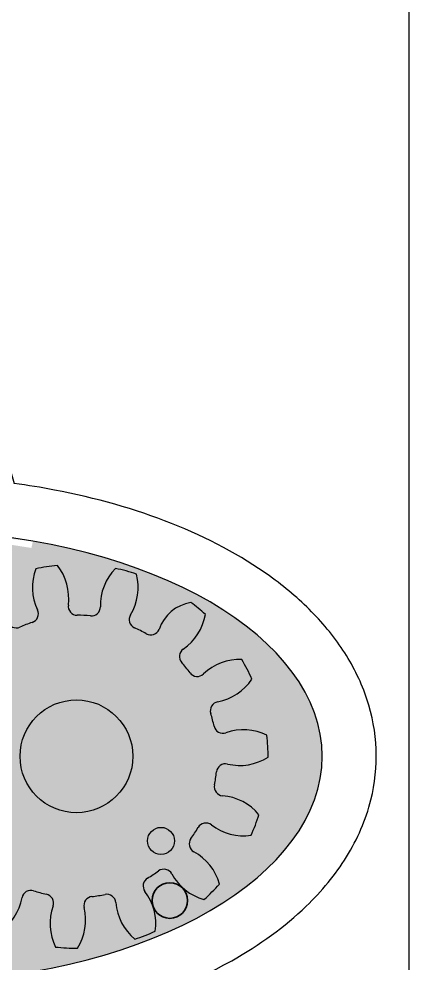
# Model space of a CAD drawing. Header units: millimetres. Extents: x -30196 to -29646, y -21694 to -21274.
# Drawn here: x -29942.8 to -29921.2, y -21410.5 to -21358.2 of the extents above; entities that cross this region are included whole.
import ezdxf

# ---------------------------------------------------------------- set-up
doc = ezdxf.new("R2010")
doc.units = ezdxf.units.MM
doc.layers.add('AM_8', color=1, linetype='Continuous', lineweight=25)

# ---------------------------------------------------------------- blocks, each defined once
blk = doc.blocks.new('e1')
at = {"lineweight": 30}
for centre, radius in [((0, 6.625), 0.75), ((0, 0), 3.125)]:
    blk.add_circle(centre, radius, dxfattribs=at)
at = {"color": 6, "lineweight": 30}
for centre, radius, start, end in [((1.94917210141648, 9.170133756877476), 2.93314621950437, 150.6540794131355, 196.362387718053), ((0, 0), 10.625, 86.72179194004883, 93.27820805995115), ((-1.94917210141648, 9.170133756877476), 2.93314621950437, 343.637612281947, 29.34592058686447), ((0, 0), 10.625, 110.7217919399882, 117.2782080599249), ((-5.510486740240594, 7.584534322264517), 2.93314621950437, 7.637612281886358, 53.34592058676932), ((5.510486740240594, 7.584534322264517), 2.93314621950437, 126.6540794132307, 172.3623877181136), ((0, 0), 10.625, 62.72179194007514, 69.27820806001183), ((-1.94917210141648, 9.170133756877476), 2.93314621950437, 174.6540794130419, 220.3623877180431), ((1.94917210141648, 9.170133756877476), 2.93314621950437, 319.6376122819569, 5.345920586750561), ((-2.107797657183255, 8.040823669649399), 0.5, 187.6376122818864, 284.6888463019647), ((-1.344928651607916, 8.202976482480153), 0.5, 279.3111536979541, 16.36238771805299), ((1.344928651604278, 8.202976482480153), 0.5, 163.637612281947, 260.6888463020459), ((2.107797657183255, 8.040823669649399), 0.5, 255.3111536980353, 352.3623877181136), ((0, 0), 10.625, 134.7217919400905, 141.2782080599563), ((-8.118988160480512, 4.6875), 2.93314621950437, 31.63761228192687, 77.34592058682271), ((0, 0), 7.8125, 99.31115369795415, 104.6888463019647), ((0, 0), 7.8125, 75.3111536980353, 80.68884630204585), ((8.118988160480512, 4.6875), 2.93314621950437, 102.6540794131773, 148.3623877180731), ((0, 0), 10.625, 38.72179194004374, 45.27820805990948), ((-4.565104578243336, 6.946760139788239), 0.5, 303.3111536980255, 40.36238771804305), ((4.565104578243336, 6.946760139788239), 0.5, 139.637612281957, 236.6888463019745), ((-5.510486740240594, 7.584534322264517), 2.93314621950437, 198.6540794132235, 244.3623877180991), ((0, 0), 7.8125, 123.3111536980255, 128.6888463019986), ((0, 0), 7.8125, 51.31115369800138, 56.68884630197451), ((5.510486740240594, 7.584534322264517), 2.93314621950437, 295.6376122819009, 341.3459205867765), ((-5.196066602307837, 6.488339395746152), 0.5, 211.6376122819269, 308.6888463019986), ((5.196066602307837, 6.488339395746152), 0.5, 231.3111536980014, 328.3623877180731), ((-6.995932450627151, 4.489385859593312), 0.5, 327.311153697974, 64.36238771809907), ((6.995932450627151, 4.489385859593312), 0.5, 115.6376122819009, 212.688846302026), ((0, 0), 7.8125, 147.311153697974, 152.6888463019308), ((0, 0), 7.8125, 27.3111536980692, 32.68884630202601), ((0, 0), 10.625, 158.7217919400895, 165.2782080598778), ((-9.323642769079015, 0.9799543431327038), 2.93314621950437, 55.63761228184823, 101.345920586856), ((9.323642769079015, 0.9799543431327038), 2.93314621950437, 78.65407941314403, 124.3623877181518), ((0, 0), 10.625, 14.72179194012215, 21.27820805991046), ((-7.385888427110331, 3.813962295604142), 0.5, 235.6376122818482, 332.6888463019308), ((7.385888427110331, 3.813962295604142), 0.5, 207.3111536980692, 304.3623877181518), ((-8.118988160480512, 4.6875), 2.93314621950437, 222.6540794132912, 268.3623877180061), ((8.118988160480512, 4.6875), 2.93314621950437, 271.6376122819939, 317.3459205867088), ((-8.217100046244013, 1.255755979484093), 0.5, 351.3111536979603, 88.36238771800606), ((8.217100046244013, 1.255755979484093), 0.5, 91.63761228199394, 188.6888463020397), ((0, 0), 7.8125, 171.3111536979603, 176.6888463019514), ((0, 0), 7.8125, 3.311153698048589, 8.68884630203973), ((-8.916154840266245, -2.897034322264517), 2.93314621950437, 79.63761228192838, 125.3459205869184), ((-8.298623044174747, 0.4801164657947083), 0.5, 259.6376122819284, 356.6888463019514), ((8.298623044174747, 0.4801164657947083), 0.5, 183.3111536980486, 280.3623877180716), ((8.916154840266245, -2.897034322264517), 2.93314621950437, 54.65407941308165, 100.3623877180716), ((-1.746229827404022e-10, -1.818989403545856e-11), 10.62499999982308, 182.7217919401416, 188.3528936954908), ((0, 0), 10.625, 350.7217919400866, 357.2782080598583), ((-9.1983634763601, 0.3315405483626819), 2.289573104635588, 234.9791495386659, 295.6383961484495), ((-8.017456393856264, -2.195005517667596), 0.5, 15.31115369800354, 112.3623877181513), ((0, 0), 7.8125, 195.3111536980036, 200.6888463019821), ((0, 0), 7.8125, 339.3111536980178, 344.6888463019965), ((8.017456393856264, -2.195005517667596), 0.5, 67.63761228184867, 164.6888463019964), ((9.323642769079015, 0.9799543431327038), 2.93314621950437, 247.6376122818487, 293.3459205869054), ((-7.776450346274942, -2.936745862669341), 0.5, 283.6376122818758, 20.68884630198211), ((7.776450346274942, -2.936745862669341), 0.5, 159.3111536980179, 256.3623877181242), ((-6.966982738849765, -6.273099434616597), 2.93314621950437, 103.6376122818758, 149.3459205868466), ((6.966982738849765, -6.273099434616597), 2.93314621950437, 30.65407941315344, 76.36238771812424), ((0, 0), 10.625, 206.7217919400341, 213.278208060051), ((-8.916154840266245, -2.897034322264517), 2.93314621950437, 270.6540794131629, 316.362387718148), ((-6.431521694670664, -5.266230619807175), 0.5, 39.31115369798542, 136.362387718148), ((0, 0), 7.8125, 219.3111536979854, 224.6888463019777), ((0, 0), 7.8125, 315.3111536980223, 320.6888463020146), ((6.431521694670664, -5.266230619807175), 0.5, 43.63761228185203, 140.6888463020146), ((8.916154840266245, -2.897034322264517), 2.93314621950437, 223.6376122818521, 269.3459205868371), ((0, 0), 10.625, 326.721791939949, 333.2782080599659), ((-5.909658736673009, -5.845818151985441), 0.5, 307.6376122818443, 44.68884630197773), ((5.909658736673009, -5.845818151985441), 0.5, 135.3111536980223, 232.3623877181557), ((-3.813156028834783, -8.564488665400859), 2.93314621950437, 127.6376122818443, 173.3459205867541), ((3.813156028834783, -8.564488665400859), 2.93314621950437, 6.65407941324589, 52.36238771815568), ((-6.966982738849765, -6.273099434616597), 2.93314621950437, 294.654079413207, 340.3623877180132), ((-3.733518465931411, -7.426876605579309), 0.5, 63.31115369797758, 160.3623877180133), ((0, 0), 7.8125, 243.3111536979776, 248.6888463019105), ((-3.021033443939814, -7.744095375226607), 0.5, 331.6376122818331, 68.68884630191054), ((3.021033443939814, -7.744095375226607), 0.5, 111.3111536980895, 208.362387718167), ((0, 0), 7.8125, 291.3111536980895, 296.6888463020224), ((3.733518465931411, -7.426876605579309), 0.5, 19.63761228198677, 116.6888463020224), ((6.966982738849765, -6.273099434616597), 2.93314621950437, 199.6376122819867, 245.345920586793), ((-0.3899559764831793, -8.303348155193817), 0.5, 87.31115369798731, 184.3623877180185), ((0, 0), 7.8125, 267.3111536979873, 272.6888463020127), ((0.3899559764831793, -8.303348155193817), 0.5, 355.6376122819815, 92.68884630201268), ((0, 0), 10.625, 230.7217919400781, 237.2782080599615), ((0, -9.375), 2.93314621950437, 151.637612281833, 197.3459205868215), ((-3.813156028834783, -8.564488665400859), 2.93314621950437, 318.6540794130806, 4.362387718018495), ((3.813156028834783, -8.564488665400859), 2.93314621950437, 175.6376122819815, 221.3459205869194), ((0, -9.375), 2.93314621950437, 342.6540794131785, 28.36238771816699), ((0, 0), 10.625, 302.7217919400385, 309.278208059922), ((0, 0), 10.625, 254.7217919401619, 261.2782080599951), ((0, 0), 10.625, 278.7217919400049, 285.278208059838)]:
    blk.add_arc(centre, radius, start, end, dxfattribs=at)
blk = doc.blocks.new('bloque')
at = {"lineweight": 30}
for p, q in [((0, 0), (-1.424977175935055, -4.892827157724241)), ((0, 0), (3, 0)), ((3, -7.526611502686137), (3, 0)), ((9, 0), (6, 0)), ((6, -7.526611502686137), (6, 0)), ((9, 0), (10.42489395416123, -4.892804138606152)), ((3, -32.47338849731386), (3, -40)), ((6, -32.47338849731386), (6, -40)), ((0, -40), (-1.425005756122118, -35.10717429929718)), ((9, -40), (10.42484451019845, -35.10721209830444)), ((0, -40), (3, -40)), ((9, -40), (6, -40))]:
    blk.add_line(p, q, dxfattribs=at)
for start_param, end_param in [(4.777652692010582, 7.788717922348591), (7.919245345600376, 10.93031057593838)]:
    blk.add_ellipse((4.5, -20), major_axis=(-23, 0), ratio=0.5434782608695652, start_param=start_param, end_param=end_param, dxfattribs=at)
for points, knots in [([(-1.424977175935055, -4.892827157724241), (-2.92374984307753, -5.094320627144043), (-4.392543210138683, -5.37289196643178), (-8.645255426174117, -6.432437170700723), (-11.2722842330586, -7.435612314020545), (-15.06521450265427, -9.576656324050418), (-16.42673611589998, -10.55964519811459), (-18.45257975888308, -12.5020210928742), (-19.2043971713465, -13.40395006135441), (-20.38446822525293, -15.28782868452981), (-20.82888504589209, -16.25887438888094), (-21.39614839488422, -18.26121229485216), (-21.52762151860225, -19.2867053509035), (-21.46811855664782, -21.1458688821258), (-21.33368845879158, -21.9808187348608), (-20.86420823950903, -23.59477951697045), (-20.53031170042595, -24.37622394878417), (-19.45885908504715, -26.28472960739964), (-18.59953166810374, -27.35660344953067), (-16.57421024594078, -29.30050777413999), (-15.40496793785496, -30.17388008857233), (-12.10905730452941, -32.15533259020231), (-9.808747943650815, -33.13010370212942), (-5.441579504138645, -34.41730362859744), (-3.460828524464887, -34.83351373885307), (-1.425005756125756, -35.10717429929355)], [4.954980096992549, 4.954980096992549, 4.954980096992549, 4.954980096992549, 5.14224467141907, 5.14224467141907, 5.516773820272112, 5.516773820272112, 5.767563485023053, 5.767563485023053, 5.95497249159128, 5.95497249159128, 6.130104256674407, 6.130104256674407, 6.300325975215877, 6.300325975215877, 6.439882453339902, 6.439882453339902, 6.579438931463926, 6.579438931463926, 6.798754017790848, 6.798754017790848, 7.018069104117769, 7.018069104117769, 7.357002176123697, 7.357002176123697, 7.611391200057779, 7.611391200057779, 7.611391200057779, 7.611391200057779]), ([(10.42484451019845, -35.10721209830444), (11.91441853527067, -34.9068641142585), (13.37476723344298, -34.63041601725854), (17.60397979476693, -33.57988480106724), (20.21743791006884, -32.58656714215249), (24.03887028022291, -30.44389416907143), (25.43005596462899, -29.44168081774114), (27.48327340827018, -27.46528783822941), (28.23970494886089, -26.55134600424572), (29.46082918450702, -24.57781510845962), (29.92387908352248, -23.51846923797348), (30.42896334717079, -21.4971483727677), (30.52938015871405, -20.55217227409958), (30.45429271303874, -18.67053218636283), (30.28018119927947, -17.73616319130815), (29.68508334348371, -15.94137466405664), (29.26602055037438, -15.08148981551494), (28.22842159468564, -13.46177991677541), (27.6107926939294, -12.70129756363167), (26.21175471477909, -11.28181722449881), (25.42976790881221, -10.62186350349293), (22.98932009575583, -8.871309958620259), (21.15437719173133, -7.901518086306169), (17.13338834466049, -6.310230845701881), (14.94523935265534, -5.689449643919943), (11.92227924005419, -5.114576721487538), (11.17735176515271, -4.993993081028748), (10.42489395416123, -4.892804138606152)], [8.096574817785179, 8.096574817785179, 8.096574817785179, 8.096574817785179, 8.282704379671472, 8.282704379671472, 8.654963503444058, 8.654963503444058, 8.910868821484426, 8.910868821484426, 9.100243749331254, 9.100243749331254, 9.289618677178082, 9.289618677178082, 9.446354838403028, 9.446354838403028, 9.603090999627975, 9.603090999627975, 9.759827160852922, 9.759827160852922, 9.916563322077868, 9.916563322077868, 10.07329948330282, 10.07329948330282, 10.36613573622064, 10.36613573622064, 10.65897198913847, 10.65897198913847, 10.75298325868008, 10.75298325868008, 10.75298325868008, 10.75298325868008])]:
    blk.add_open_spline(points, degree=3, knots=knots, dxfattribs=at)

msp = doc.modelspace()

# ---------------------------------------------------------------- hatches: boundary and pattern name
at = {"layer": 'AM_8'}
h = msp.add_hatch(color=256, dxfattribs=at)
edge = h.paths.add_edge_path()
edge.add_arc((-29939.61425146647, -21399.02862589493), 7.8125, 132.3111536979901, 137.688846301992)
edge.add_arc((-29945.76134576889, -21393.43301262318), 0.5, 220.6376122810968, 317.68884630193065, ccw=False)
edge.add_arc((-29948.36656796488, -21395.66892636795), 2.93314621950437, 40.63761228199287, 86.34592058691814)
edge.add_arc((-29939.61425146647, -21399.02862589493), 10.625, 143.7217919400791, 150.2782080599522)
edge.add_arc((-29946.24337754009, -21392.39949982131), 2.93314621950437, 207.6540794132247, 253.3623877180488)
edge.add_arc((-29947.22634705485, -21395.68891677536), 0.5, -23.688846303049786, 73.36238771845728, ccw=False)
edge.add_arc((-29939.61425146647, -21399.02862589493), 7.8125, 156.3111536980932, 161.688846301994)
edge.add_arc((-29947.50584250225, -21396.41702730904), 0.5, 244.6376122811592, 341.6888463021008, ccw=False)
edge.add_arc((-29948.97640335479, -21399.51927548471), 2.93314621950437, 64.6376122819356, 96.67383844714716)
edge.add_arc((-29950.50171489198, -21393.92263494167), 2.93314621950437, 293.8164833529543, 320.3459205869374)
edge.add_arc((-29958.36425146647, -21399.02862589494), 10.625, 17.72179194007453, 24.27820805995537)
edge.add_arc((-29949.10467327339, -21397.56205278519), 2.93314621950437, 81.65407941329197, 127.3623877180206)
edge.add_arc((-29951.18809250657, -21394.83334296857), 0.5, 210.3111536979036, 307.3623877181894, ccw=False)
edge.add_arc((-29958.36425146647, -21399.02862589494), 7.8125, 30.31115369803434, 35.68884630197336)
edge.add_arc((-29951.61286300003, -21394.17925376803), 0.5, 118.63761228231681, 215.6888463020827, ccw=False)
edge.add_arc((-29953.2582605132, -21391.16608932045), 2.93314621950437, 298.63761228197, 344.3459205868692)
edge.add_arc((-29958.36425146647, -21399.02862589494), 10.625, 41.72179194005035, 48.2782080599366)
edge.add_arc((-29950.50171489198, -21393.92263494167), 2.93314621950437, 105.65407941315, 151.3623877179959)
edge.add_arc((-29953.51487933955, -21392.2772374285), 0.5, 234.3111536984992, 331.3623877180491, ccw=False)
edge.add_arc((-29958.36425146647, -21399.02862589494), 7.8125, 54.31115369795217, 59.68884630197913)
edge.add_arc((-29954.1689685401, -21391.85246693504), 0.5, 142.637612282395, 239.688846301886, ccw=False)
edge.add_arc((-29956.89767835672, -21389.76904770186), 2.93314621950437, 322.6376122818797, 368.3459205867474)
edge.add_arc((-29958.36425146647, -21399.02862589494), 10.625, 65.72179193999905, 72.27820805995688)
edge.add_arc((-29953.2582605132, -21391.16608932045), 2.93314621950437, 129.6540794132173, 175.3623877180168)
edge.add_arc((-29956.68016666845, -21390.88850828872), 0.5, 258.3111536974504, 355.3623877181755, ccw=False)
edge.add_arc((-29958.36425146647, -21399.02862589494), 7.8125, 78.31115369803803, 83.68884630198114)
edge.add_arc((-29957.45047661108, -21390.76650317958), 0.5, 166.6376122822001, 263.6888463020471, ccw=False)
edge.add_arc((-29960.79068001431, -21389.97307127348), 2.93314621950437, 346.6376122819193, 392.3459205868536)
edge.add_arc((-29958.36425146647, -21399.02862589494), 10.625, 89.72179194008099, 96.27820805995691)
edge.add_arc((-29956.89767835672, -21389.76904770186), 2.93314621950437, 153.6540794132856, 199.3623877179851)
edge.add_arc((-29960.13664755835, -21390.90727943369), 0.5, -77.6888463017089, 19.362387718009415, ccw=False)
edge.add_arc((-29958.36425146647, -21399.02862589494), 7.8125, 102.3111536979854, 107.6888463019957)
edge.add_arc((-29960.88998465595, -21391.10913550063), 0.5, 190.6376122824313, 287.6888463022643, ccw=False)
edge.add_arc((-29964.26413013256, -21391.74288250628), 2.93314621950437, 10.63761228184604, 56.34592058680513)
edge.add_line((-29962.63864659075, -21389.30133586526), (-29962.76314985592, -21389.01800235614))
edge.add_ellipse((-29948.98925146646, -21399.02862589494), major_axis=(23, 0), ratio=0.5434782608695652, start_angle=93.73933523152238, end_angle=126.78866297668921, ccw=False)
edge.add_line((-29950.48925146646, -21386.55523739763), (-29950.48925146646, -21379.02862589494))
edge.add_line((-29950.48925146646, -21379.02862589494), (-29947.48925146646, -21379.02862589494))
edge.add_line((-29947.48925146646, -21379.02862589494), (-29947.48925146646, -21386.55523739763))
edge.add_ellipse((-29948.98925146646, -21399.02862589494), major_axis=(23, 0), ratio=0.5434782608695652, start_angle=59.70366953337128, end_angle=86.26066476847751, ccw=False)
edge.add_line((-29937.3863879631, -21388.23577762582), (-29937.45567944821, -21388.62520377325))
edge.add_arc((-29935.35809053141, -21390.67543973067), 2.93314621950437, 135.6540794131845, 181.3623877180565)
edge.add_arc((-29938.79026624537, -21390.75706590873), 0.5, -95.68884630191462, 1.3623877179056194, ccw=False)
edge.add_arc((-29939.61425146647, -21399.02862589493), 7.8125, 84.31115369798388, 89.68884630200058)
edge.add_arc((-29939.56910935612, -21390.71624847088), 0.5, 172.6376122824488, 269.68884630227376, ccw=False)
edge.add_arc((-29942.97395099346, -21390.27630939652), 2.93314621950437, 352.6376122818319, 398.3459205868756)
edge.add_arc((-29939.61425146647, -21399.02862589493), 10.625, 95.7217919400744, 102.2782080599633)
edge.add_arc((-29939.12360187669, -21389.66647400661), 2.93314621950437, 159.6540794132222, 205.3623877181895)
edge.add_arc((-29942.22585005236, -21391.13703485915), 0.5, -71.68884630157402, 25.362387718107016, ccw=False)
edge.add_arc((-29939.61425146647, -21399.02862589493), 7.8125, 108.3111536979723, 113.6888463019664)
edge.add_arc((-29942.95396058604, -21391.41653030656), 0.5, 196.6376122823416, 293.6888463021188, ccw=False)
edge.add_arc((-29946.24337754009, -21392.39949982131), 2.93314621950437, 16.63761228181503, 62.34592058699111)
edge.add_arc((-29939.61425146647, -21399.02862589493), 10.625, 119.7217919401621, 126.2782080599209)
edge.add_arc((-29942.97395099346, -21390.27630939652), 2.93314621950437, 183.6540794130818, 229.3623877181536)
edge.add_arc((-29945.20986473822, -21392.88153159251), 0.5, -47.68884630165002, 49.36238771804392, ccw=False)
h = msp.add_hatch(color=4, dxfattribs=at)
edge = h.paths.add_edge_path()
edge.add_arc((-29951.07850807781, -21404.92850456103), 2.93314621950437, 202.6376122818162, 248.3459205868626)
edge.add_arc((-29958.36425146647, -21399.02862589494), 10.625, 305.7217919400875, 312.2782080599392)
edge.add_arc((-29954.10809053141, -21407.3818120592), 2.93314621950437, 9.654079413078014, 55.3623877181037)
edge.add_arc((-29952.1567452287, -21404.55714491526), 0.5, 138.3111536970682, 235.3623877177321, ccw=False)
edge.add_arc((-29958.36425146647, -21399.02862589494), 7.8125, 318.3111536980512, 323.6888463020019)
edge.add_arc((-29951.66593073347, -21403.95103949072), 0.5, 46.63761228148633, 143.6888463023534, ccw=False)
edge.add_arc((-29949.30869684501, -21401.45505444278), 2.93314621950437, 226.6376122819628, 272.3459205869411)
edge.add_arc((-29958.36425146647, -21399.02862589494), 10.625, 329.7217919401145, 336.2782080599304)
edge.add_arc((-29951.07850807781, -21404.92850456103), 2.93314621950437, 33.65407941319487, 60.36088839552434)
edge.add_arc((-29948.97640335479, -21399.51927548471), 2.93314621950437, 257.1654176263754, 301.3623877180794)
edge.add_arc((-29947.18962515399, -21402.45081375423), 0.5, 24.311153698042915, 121.36238771801919, ccw=False)
edge.add_arc((-29939.61425146647, -21399.02862589493), 7.8125, 204.3111536980215, 209.6888463019546)
edge.add_arc((-29946.83555253672, -21403.14572039261), 0.5, -67.36238771796002, 29.688846302399895, ccw=False)
edge.add_arc((-29945.51413013256, -21406.31436928359), 2.93314621950437, 112.6376122818162, 158.3459205868626)
edge.add_arc((-29939.61425146647, -21399.02862589493), 10.625, 215.7217919400875, 222.2782080599392)
edge.add_arc((-29947.96743763073, -21403.28478682999), 2.93314621950437, 279.654079413078, 325.3623877180633)
edge.add_arc((-29945.14277048679, -21405.2361321327), 0.5, 48.31115369706822, 145.3623877179691, ccw=False)
edge.add_arc((-29939.61425146647, -21399.02862589493), 7.8125, 228.3111536980512, 233.6888463020019)
edge.add_arc((-29944.53666506225, -21405.72694662793), 0.5, -43.36238771851362, 53.688846302353284, ccw=False)
edge.add_arc((-29942.04068001431, -21408.08418051639), 2.93314621950437, 136.6376122819628, 182.3459205869411)
edge.add_arc((-29939.61425146647, -21399.02862589493), 10.625, 239.7217919401145, 246.2782080599303)
edge.add_arc((-29945.51413013256, -21406.31436928359), 2.93314621950437, 303.6540794131949, 349.3623877180841)
edge.add_arc((-29942.13998465595, -21406.94811628924), 0.5, 72.31115369654412, 169.3623877179785, ccw=False)
edge.add_arc((-29939.61425146647, -21399.02862589493), 7.8125, 252.3111536980805, 257.6888463019941)
edge.add_arc((-29941.38664755835, -21407.14997235618), 0.5, -19.362387717222816, 77.68884630202729, ccw=False)
edge.add_arc((-29938.14767835672, -21408.28820408801), 2.93314621950437, 160.6376122818808, 206.3459205868417)
edge.add_arc((-29939.61425146647, -21399.02862589493), 10.625, 263.7217919400474, 270.2782080599386)
edge.add_arc((-29942.04068001431, -21408.08418051639), 2.93314621950437, 327.6540794131844, 373.3623877180642)
edge.add_arc((-29938.70047661108, -21407.2907486103), 0.5, 96.31115369836732, 193.3623877178963, ccw=False)
edge.add_arc((-29939.61425146647, -21399.02862589493), 7.8125, 276.3111536979923, 281.6888463019881)
edge.add_arc((-29937.93016666845, -21407.16874350116), 0.5, 4.637612282273722, 101.68884630214143, ccw=False)
edge.add_arc((-29934.5082605132, -21406.89116246942), 2.93314621950437, 184.6376122819066, 230.3459205869375)
edge.add_arc((-29939.61425146647, -21399.02862589493), 10.625, 287.7217919400745, 294.2782080599554)
edge.add_arc((-29938.14767835672, -21408.28820408801), 2.93314621950437, 351.6540794132919, 397.3623877180206)
edge.add_arc((-29935.4189685401, -21406.20478485483), 0.5, 120.31115369790359, 217.3623877181894, ccw=False)
edge.add_arc((-29939.61425146647, -21399.02862589493), 7.8125, 300.3111536980343, 305.6888463020106)
edge.add_arc((-29934.76487933955, -21405.78001436137), 0.5, 28.637612282150712, 125.68884630208271, ccw=False)
edge.add_arc((-29931.75171489198, -21404.1346168482), 2.93314621950437, 208.63761228197, 254.3459205868692)
edge.add_arc((-29939.61425146647, -21399.02862589493), 10.625, 311.7217919400504, 318.2782080599366)
edge.add_arc((-29934.5082605132, -21406.89116246942), 2.93314621950437, 15.65407941314998, 61.36238771796758)
edge.add_arc((-29932.86286300003, -21403.87799802185), 0.5, 144.3111536990809, 241.3623877180491, ccw=False)
edge.add_arc((-29939.61425146647, -21399.02862589493), 7.8125, 324.3111536979522, 329.6888463019791)
edge.add_arc((-29932.43809250657, -21403.22390882131), 0.5, 52.637612282395025, 149.688846301886, ccw=False)
edge.add_arc((-29930.35467327339, -21400.49519900469), 2.93314621950437, 232.6376122818797, 278.3459205867474)
edge.add_arc((-29939.61425146647, -21399.02862589493), 10.625, 335.721791939999, 342.2782080599314)
edge.add_arc((-29931.75171489198, -21404.1346168482), 2.93314621950437, 39.65407941301724, 85.36238771801682)
edge.add_arc((-29931.47413386025, -21400.71271069295), 0.5, 168.3111536974504, 265.36238771817546, ccw=False)
edge.add_arc((-29939.61425146647, -21399.02862589493), 7.8125, 348.3111536980381, 353.6888463019811)
edge.add_arc((-29931.35212875111, -21399.94240075032), 0.5, 76.63761228220011, 173.6888463020471, ccw=False)
edge.add_arc((-29930.55869684501, -21396.6021973471), 2.93314621950437, 256.6376122819193, 302.3459205868536)
edge.add_arc((-29939.61425146647, -21399.02862589493), 10.625, 359.7217919400809, 366.2782080599569)
edge.add_arc((-29930.35467327339, -21400.49519900469), 2.93314621950437, 63.65407941328566, 109.3623877179851)
edge.add_arc((-29931.49290500522, -21397.25622980305), 0.5, 192.3111536982911, 289.36238771800936, ccw=False)
edge.add_arc((-29939.61425146647, -21399.02862589493), 7.8125, 12.31115369798546, 17.6888463019957)
edge.add_arc((-29931.69476107216, -21396.50289270545), 0.5, 100.63761228243118, 197.6888463022643, ccw=False)
edge.add_arc((-29932.32850807781, -21393.12874722884), 2.93314621950437, 280.637612281846, 326.3459205868249)
edge.add_arc((-29939.61425146647, -21399.02862589493), 10.625, 23.72179194009551, 30.27820805996594)
edge.add_arc((-29930.55869684501, -21396.6021973471), 2.93314621950437, 87.65407941328058, 133.3623877181319)
edge.add_arc((-29932.91593073347, -21394.10621229916), 0.5, 216.3111536982294, 313.3623877179581, ccw=False)
edge.add_arc((-29939.61425146647, -21399.02862589493), 7.8125, 36.3111536979608, 41.68884630200638)
edge.add_arc((-29933.4067452287, -21393.50010687461), 0.5, 124.6376122822679, 221.6888463020319, ccw=False)
edge.add_arc((-29935.35809053141, -21390.67543973067), 2.93314621950437, 304.6376122818963, 350.3459205870607)
edge.add_arc((-29939.61425146636, -21399.0286258948), 10.62499999982308, 47.72179194013462, 53.35289369541317)
edge.add_arc((-29932.87559170653, -21392.75883527497), 2.289573104635588, 99.97914953868988, 160.6383961482626)
edge.add_arc((-29935.49715696879, -21391.80732482469), 0.5, 240.3111536983244, 337.36238771850526, ccw=False)
edge.add_arc((-29939.61425146647, -21399.02862589493), 7.8125, 60.311153697999, 65.68884630197856)
edge.add_arc((-29936.19206360717, -21391.45325220741), 0.5, 148.6376122824148, 245.6888463019572, ccw=False)
edge.add_arc((-29939.12360187669, -21389.66647400661), 2.93314621950437, 328.6376122818466, 374.3459205867367)
edge.add_arc((-29939.61425146647, -21399.02862589493), 10.625, 71.72179194003985, 78.27820805994182)
edge.add_line((-29937.45567944821, -21388.62520377325), (-29937.3863879631, -21388.23577762582))
edge.add_ellipse((-29948.98925146646, -21399.02862589494), major_axis=(23, 0), ratio=0.5434782608695652, start_angle=273.7393352315225, end_angle=419.70366953337134, ccw=False)
edge.add_line((-29947.48925146646, -21411.50201439226), (-29947.48925146646, -21419.02862589494))
edge.add_line((-29947.48925146646, -21419.02862589494), (-29950.48925146646, -21419.02862589494))
edge.add_line((-29950.48925146646, -21419.02862589494), (-29950.48925146646, -21411.50201439226))
edge.add_ellipse((-29948.98925146646, -21399.02862589494), major_axis=(23, 0), ratio=0.5434782608695652, start_angle=126.78866297668921, end_angle=266.2606647684775, ccw=False)
edge.add_line((-29962.76314985592, -21389.01800235614), (-29962.63864659075, -21389.30133586526))
edge.add_arc((-29958.36425146647, -21399.02862589494), 10.625, 113.7217919400955, 120.2782080599659)
edge.add_arc((-29960.79068001431, -21389.97307127348), 2.93314621950437, 177.6540794132806, 223.3623877181319)
edge.add_arc((-29963.28666506225, -21392.33030516194), 0.5, -53.688846301770525, 43.362387717958086, ccw=False)
edge.add_arc((-29958.36425146647, -21399.02862589494), 7.8125, 126.3111536979608, 131.6888463020064)
edge.add_arc((-29963.89277048679, -21392.82111965717), 0.5, 214.6376122822679, 311.6888463020319, ccw=False)
edge.add_arc((-29966.71743763073, -21394.77246495988), 2.93314621950437, 34.6376122818963, 80.3459205871188)
edge.add_arc((-29958.36425146666, -21399.02862589477), 10.62499999974242, 137.7217919401557, 143.2924475083939)
edge.add_arc((-29964.65047458483, -21392.31426908264), 2.261209019701503, 189.2498516159429, 250.8270681130204)
edge.add_arc((-29965.58555253672, -21394.91153139726), 0.5, -29.688846301675483, 67.36238771850532, ccw=False)
edge.add_arc((-29958.36425146647, -21399.02862589494), 7.8125, 150.311153697999, 155.6888463019786)
edge.add_arc((-29965.93962515399, -21395.60643803564), 0.5, 238.6376122824148, 335.6888463019572, ccw=False)
edge.add_arc((-29967.72640335479, -21398.53797630516), 2.93314621950437, 58.63761228184666, 104.3459205867368)
edge.add_arc((-29958.36425146647, -21399.02862589494), 10.625, 161.7217919400399, 168.2782080599418)
edge.add_arc((-29966.71743763073, -21394.77246495988), 2.93314621950437, 225.6540794131845, 271.3623877180565)
edge.add_arc((-29966.63581145268, -21398.20464067384), 0.5, -5.688846301914623, 91.36238771790562, ccw=False)
edge.add_arc((-29958.36425146647, -21399.02862589494), 7.8125, 174.3111536979839, 179.6888463020006)
edge.add_arc((-29966.67662889052, -21398.98348378459), 0.5, 262.6376122824488, 359.68884630227376, ccw=False)
edge.add_arc((-29967.11656796488, -21402.38832542193), 2.93314621950437, 82.63761228183192, 128.3459205868756)
edge.add_arc((-29958.36425146647, -21399.02862589494), 10.625, 185.7217919400744, 192.2782080599633)
edge.add_arc((-29967.72640335479, -21398.53797630516), 2.93314621950437, 249.6540794132222, 295.3623877181591)
edge.add_arc((-29966.25584250226, -21401.64022448084), 0.5, 18.311153698690816, 115.36238771773029, ccw=False)
edge.add_arc((-29958.36425146647, -21399.02862589494), 7.8125, 198.3111536979723, 203.6888463019663)
edge.add_arc((-29965.97634705485, -21402.36833501451), 0.5, -73.36238771765841, 23.68884630211869, ccw=False)
edge.add_arc((-29964.99337754009, -21405.65775196856), 2.93314621950437, 106.637612281815, 152.3459205869911)
edge.add_arc((-29958.36425146647, -21399.02862589494), 10.625, 209.7217919401621, 216.2782080599209)
edge.add_arc((-29967.11656796488, -21402.38832542193), 2.93314621950437, 273.6540794130818, 319.3623877181536)
edge.add_arc((-29964.51134576889, -21404.62423916669), 0.5, 42.31115369834998, 139.3623877180439, ccw=False)
edge.add_arc((-29958.36425146647, -21399.02862589494), 7.8125, 222.31115369799, 227.688846301992)
edge.add_arc((-29963.95986473822, -21405.17572019736), 0.5, -49.36238771890322, 47.68884630193071, ccw=False)
edge.add_arc((-29961.72395099346, -21407.78094239335), 2.93314621950437, 130.6376122819929, 176.345920586719)
edge.add_arc((-29958.36425146647, -21399.02862589494), 10.625, 233.7217919399969, 240.2782080599522)
edge.add_arc((-29964.99337754009, -21405.65775196856), 2.93314621950437, 297.6540794132247, 343.3623877180488)
edge.add_arc((-29961.70396058604, -21406.64072148332), 0.5, 66.31115369695021, 163.3623877184573, ccw=False)
edge.add_arc((-29958.36425146647, -21399.02862589494), 7.8125, 246.3111536980932, 251.6888463020024)
edge.add_arc((-29960.97585005237, -21406.92021693073), 0.5, -25.362387718285618, 71.68884630170498, ccw=False)
edge.add_arc((-29957.87360187669, -21408.39077778326), 2.93314621950437, 154.6376122819356, 200.3459205867778)
edge.add_arc((-29958.36425146647, -21399.02862589494), 10.625, 257.7217919400367, 264.2782080599432)
edge.add_arc((-29961.72395099346, -21407.78094239335), 2.93314621950437, 321.6540794132242, 367.3623877180362)
edge.add_arc((-29958.31910935612, -21407.34100331899), 0.5, 90.31115369730941, 187.3623877183246, ccw=False)
edge.add_arc((-29958.36425146647, -21399.02862589494), 7.8125, 270.3111536980261, 275.6888463019869)
edge.add_arc((-29957.54026624537, -21407.30018588115), 0.5, -1.3623877170721244, 95.68884630237079, ccw=False)
edge.add_arc((-29954.10809053141, -21407.3818120592), 2.93314621950437, 178.6376122818014, 224.345920586618)
edge.add_arc((-29958.36425146647, -21399.02862589494), 10.625, 281.7217919399581, 288.2782080599167)
edge.add_arc((-29957.87360187669, -21408.39077778326), 2.93314621950437, 345.6540794131591, 391.3623877180793)
edge.add_arc((-29954.94206360717, -21406.60399958246), 0.5, 114.3111536980428, 211.3623877180192, ccw=False)
edge.add_arc((-29958.36425146647, -21399.02862589494), 7.8125, 294.3111536980214, 299.6888463019546)
edge.add_arc((-29954.24715696879, -21406.24992696519), 0.5, 22.63761228203998, 119.68884630239981, ccw=False)
h = msp.add_hatch(color=6, dxfattribs=at)
edge = h.paths.add_edge_path()
edge.add_arc((-29938.14767835672, -21408.28820408802), 2.933146219503283, 160.6376122819479, 206.3459205866507)
edge.add_arc((-29939.61425146642, -21399.02862589493), 10.62499999999866, 263.7217919398091, 270.2782080596836)
edge.add_arc((-29942.04068001431, -21408.08418051639), 2.933146219502587, 327.6540794131464, 373.3623877180807)
edge.add_arc((-29938.70047661108, -21407.2907486103), 0.5000000000026024, 96.31115369790712, 193.3623877173943, ccw=False)
edge.add_arc((-29939.61425146648, -21399.02862589494), 7.812500000000037, 276.3111536981279, 281.6888463020719)
edge.add_arc((-29937.93016666845, -21407.16874350116), 0.5000000000006476, 4.63761228179078, 101.68884630214143, ccw=False)
edge.add_arc((-29934.5082605132, -21406.89116246943), 2.933146219502878, 184.6376122819066, 230.3459205866826)
edge.add_arc((-29939.61425146642, -21399.02862589492), 10.62499999999504, 287.7217919397763, 294.2782080597362)
edge.add_arc((-29938.14767835671, -21408.28820408802), 2.933146219509378, 351.6540794134532, 397.3623877183328)
edge.add_arc((-29935.4189685401, -21406.20478485484), 0.4999999999967915, 120.31115369754369, 217.3623877175266, ccw=False)
edge.add_arc((-29939.6142514665, -21399.02862589496), 7.812499999999183, 300.311153698286, 305.6888463023145)
edge.add_arc((-29934.76487933956, -21405.78001436137), 0.4999999999972216, 28.637612281385316, 125.6888463014055, ccw=False)
edge.add_arc((-29931.75171489198, -21404.1346168482), 2.933146219504528, 208.6376122819077, 254.3459205867624)
edge.add_arc((-29939.61425146645, -21399.02862589492), 10.62500000000271, 311.7217919399396, 318.2782080598242)
edge.add_arc((-29934.5082605132, -21406.89116246942), 2.933146219505664, 15.65407941314998, 61.36238771809233)
edge.add_arc((-29932.86286300003, -21403.87799802185), 0.5000000000000743, 144.3111536979173, 241.3623877176832, ccw=False)
edge.add_arc((-29939.61425146648, -21399.02862589495), 7.812500000001109, 324.3111536981228, 329.6888463020617)
edge.add_arc((-29932.43809250657, -21403.22390882131), 0.5000000000010988, 52.63761228181062, 149.6888463020964, ccw=False)
edge.add_arc((-29930.35467327339, -21400.49519900469), 2.933146219502956, 232.6376122820358, 278.3459205867783)
edge.add_arc((-29939.61425146644, -21399.02862589487), 10.62499999999562, 335.7217919396841, 342.278208059566)
edge.add_arc((-29931.75171489198, -21404.1346168482), 2.933146219503843, 39.65407941301724, 85.36238771802256)
edge.add_arc((-29931.47413386025, -21400.71271069295), 0.5000000000008705, 168.3111536982668, 265.36238771776, ccw=False)
edge.add_arc((-29939.61425146646, -21399.02862589493), 7.812499999998327, 348.3111536979804, 353.6888463019782)
edge.add_arc((-29931.35212875111, -21399.94240075032), 0.4999999999996478, 76.63761228210382, 173.6888463016328, ccw=False)
edge.add_arc((-29930.55869684501, -21396.6021973471), 2.933146219503374, 256.6376122819193, 302.3459205868536)
edge.add_arc((-29939.61425146647, -21399.02862589492), 10.62499999999938, 359.7217919399829, 366.2782080598746)
edge.add_arc((-29930.35467327338, -21400.49519900469), 2.933146219505129, 63.65407941322199, 109.3623877181862)
edge.add_arc((-29931.49290500522, -21397.25622980305), 0.4999999999979378, 192.3111536979727, 289.36238771722276, ccw=False)
edge.add_arc((-29939.61425146646, -21399.02862589497), 7.812500000001667, 12.31115369830964, 17.68884630222338)
edge.add_arc((-29931.69476107216, -21396.50289270545), 0.4999999999991133, 100.63761228161178, 197.6888463035825, ccw=False)
edge.add_arc((-29932.3285080778, -21393.12874722884), 2.933146219503482, 280.637612281846, 326.3459205867658)
edge.add_arc((-29939.61425146646, -21399.02862589495), 10.62499999999829, 23.72179194013933, 30.27820805995606)
edge.add_arc((-29930.55869684503, -21396.6021973471), 2.933146219500982, 87.65407941270963, 133.3623877176812)
edge.add_arc((-29932.91593073348, -21394.10621229916), 0.499999999998282, 216.3111536983872, 313.3623877194229, ccw=False)
edge.add_arc((-29939.61425146647, -21399.02862589493), 7.812499999999103, 36.3111536979608, 41.68884630191111)
edge.add_arc((-29933.4067452287, -21393.50010687461), 0.5000000000018128, 124.63761228179399, 221.6888463026205, ccw=False)
edge.add_arc((-29935.3580905314, -21390.67543973066), 2.933146219502828, 304.6376122818378, 350.34592058684)
edge.add_arc((-29939.61425146629, -21399.02862589486), 10.62499999982817, 47.72179194049489, 53.35289369597024)
edge.add_arc((-29932.87559170652, -21392.75883527496), 2.289573104638682, 99.97914953913816, 160.6383961486665)
edge.add_arc((-29935.49715696879, -21391.80732482469), 0.5000000000037791, 240.31115369760022, 337.36238771773577, ccw=False)
edge.add_arc((-29939.61425146648, -21399.02862589493), 7.812499999998941, 60.31115369792622, 65.68884630185931)
edge.add_arc((-29936.19206360717, -21391.45325220741), 0.5000000000004056, 148.6376122819808, 245.6888463019572, ccw=False)
edge.add_arc((-29939.12360187669, -21389.66647400662), 2.933146219504881, 328.6376122821027, 374.3459205870474)
edge.add_arc((-29939.61425146646, -21399.02862589494), 10.62500000000057, 71.72179194014531, 78.27820806010347)
edge.add_arc((-29935.3580905314, -21390.67543973065), 2.933146219510685, 135.6540794137863, 181.3623877186215)
edge.add_arc((-29938.79026624537, -21390.75706590873), 0.4999999999985792, -95.68884630237079, 1.3623877170721244, ccw=False)
edge.add_arc((-29939.61425146644, -21399.02862589493), 7.812500000001393, 84.31115369819892, 89.68884630216067)
edge.add_arc((-29939.56910935612, -21390.71624847088), 0.4999999999995939, 172.6376122816754, 269.68884630269065, ccw=False)
edge.add_arc((-29942.97395099346, -21390.27630939652), 2.933146219501475, 352.6376122819638, 398.3459205867758)
edge.add_arc((-29939.61425146649, -21399.02862589494), 10.62499999999835, 95.72179193993773, 102.2782080598441)
edge.add_arc((-29939.12360187669, -21389.66647400661), 2.933146219503492, 159.6540794132222, 205.3623877180644)
edge.add_arc((-29942.22585005236, -21391.13703485915), 0.4999999999962124, -71.68884630210079, 25.36238771884092, ccw=False)
edge.add_arc((-29939.61425146648, -21399.02862589494), 7.812500000001074, 108.3111536978879, 113.6888463017876)
edge.add_arc((-29942.95396058604, -21391.41653030656), 0.4999999999990768, 196.6376122815427, 293.6888463030498, ccw=False)
edge.add_arc((-29946.24337754009, -21392.39949982131), 2.933146219505613, 16.63761228203965, 62.34592058687126)
edge.add_arc((-29939.61425146648, -21399.02862589494), 10.62500000000006, 119.7217919399772, 126.2782080599325)
edge.add_arc((-29942.97395099346, -21390.27630939651), 2.933146219508033, 183.6540794135028, 229.3623877182538)
edge.add_arc((-29945.20986473823, -21392.88153159251), 0.5000000000053864, -47.68884630162239, 49.36238771858689, ccw=False)
edge.add_arc((-29939.61425146649, -21399.02862589496), 7.812499999999554, 132.3111536977819, 137.6888463017838)
edge.add_arc((-29945.7613457689, -21393.43301262318), 0.4999999999985557, 220.6376122822276, 317.68884630193065, ccw=False)
edge.add_arc((-29948.36656796488, -21395.66892636795), 2.933146219502766, 40.63761228189266, 86.34592058698907)
edge.add_arc((-29939.61425146645, -21399.0286258949), 10.62500000000135, 143.7217919402912, 150.2782080600496)
edge.add_arc((-29946.24337754008, -21392.39949982132), 2.93314621949644, 207.6540794125922, 253.3623877177632)
edge.add_arc((-29947.22634705485, -21395.68891677536), 0.5000000000021787, -23.688846301951287, 73.36238771725903, ccw=False)
edge.add_arc((-29939.61425146647, -21399.02862589495), 7.812500000000772, 156.3111536979497, 161.6888463019433)
edge.add_arc((-29947.50584250226, -21396.41702730904), 0.4999999999998954, 244.63761228226969, 341.688846301705, ccw=False)
edge.add_arc((-29948.9764033548, -21399.5192754847), 2.933146219499157, 64.63761228165164, 96.67383844701425)
edge.add_arc((-29950.50171489197, -21393.92263494167), 2.933146219501574, 279.7341028488731, 293.8164833528243, ccw=False)
edge.add_arc((-29939.61425146647, -21399.02862589495), 10.62499999999884, 167.9668564600903, 174.2782080598456)
edge.add_arc((-29948.36656796488, -21395.66892636795), 2.933146219504222, 231.6540794130686, 258.6452955171816)
edge.add_arc((-29949.30869684503, -21401.45505444277), 2.933146219504148, 78.64529551681932, 82.85860002854281, ccw=False)
edge.add_arc((-29948.36656796488, -21395.66892636795), 2.933146219505497, 262.8586000289042, 277.3623877180976)
edge.add_arc((-29947.92662889052, -21399.07376800528), 0.499999999998239, 0.3111536981454037, 97.36238771791119, ccw=False)
edge.add_arc((-29939.61425146647, -21399.02862589493), 7.812500000001482, 180.3111536980528, 185.6888463020692)
edge.add_arc((-29947.88581145267, -21399.85261111603), 0.4999999999982641, -91.36238771832228, 5.688846301955891, ccw=False)
edge.add_arc((-29947.96743763074, -21403.28478682999), 2.933146219503593, 88.6376122818014, 95.28462582271503)
edge.add_arc((-29949.10467327338, -21397.56205278519), 2.933146219503765, 275.2846258227858, 287.1944371059174, ccw=False)
edge.add_arc((-29947.96743763073, -21403.28478682999), 2.93314621950484, 107.1944371059853, 134.3459205868155)
edge.add_arc((-29939.61425146646, -21399.02862589495), 10.62499999999917, 191.7217919399581, 198.1190590422673)
edge.add_arc((-29951.07850807775, -21404.92850456107), 2.933146219503236, 60.36088839689069, 62.24094801498359, ccw=False)
edge.add_arc((-29948.97640335479, -21399.51927548471), 2.933146219503475, 257.1654176263754, 301.3623877181533)
edge.add_arc((-29947.189625154, -21402.45081375423), 0.5000000000039457, 24.31115369787119, 121.3623877172293, ccw=False)
edge.add_arc((-29939.61425146646, -21399.02862589496), 7.812499999997177, 204.3111536978536, 209.6888463018355)
edge.add_arc((-29946.83555253672, -21403.14572039262), 0.500000000002176, -67.36238771796002, 29.688846301831177, ccw=False)
edge.add_arc((-29945.51413013256, -21406.31436928359), 2.933146219505411, 112.6376122819747, 158.3459205869412)
edge.add_arc((-29939.6142514665, -21399.02862589489), 10.62500000000521, 215.7217919403589, 222.2782080601477)
edge.add_arc((-29947.96743763072, -21403.28478682998), 2.933146219497483, 279.6540794125995, 325.3623877177263)
edge.add_arc((-29945.14277048679, -21405.2361321327), 0.4999999999993524, 48.31115369831349, 145.362387718549, ccw=False)
edge.add_arc((-29939.61425146648, -21399.02862589492), 7.81250000000153, 228.3111536981066, 233.6888463021511)
edge.add_arc((-29944.53666506225, -21405.72694662794), 0.5000000000039106, -43.362387717655, 53.688846302017396, ccw=False)
edge.add_arc((-29942.04068001431, -21408.08418051641), 2.933146219501216, 136.6376122816643, 182.3459205865093)
edge.add_arc((-29939.61425146644, -21399.02862589495), 10.62499999999541, 239.7217919398759, 246.2782080597472)
edge.add_arc((-29945.51413013256, -21406.31436928359), 2.933146219503222, 303.6540794130372, 349.3623877180012)
edge.add_arc((-29942.13998465595, -21406.94811628924), 0.5000000000005185, 72.31115369654412, 169.3623877175688, ccw=False)
edge.add_arc((-29939.61425146647, -21399.02862589493), 7.812500000002101, 252.3111536981141, 257.6888463020463)
edge.add_arc((-29941.38664755835, -21407.14997235618), 0.5000000000029824, -19.362387718264472, 77.68884630121272, ccw=False)
edge = h.paths.add_edge_path(flags=16)
edge.add_arc((-29934.9296690411, -21403.71320832029), 0.7499999999953045, -175.59134463212388, 11.459155902353473, ccw=False)
edge.add_arc((-29934.9296690411, -21403.71320832029), 0.7500000000034504, 11.459155902353473, 184.4086553678761, ccw=False)
edge = h.paths.add_edge_path(flags=16)
edge.add_arc((-29939.61425146647, -21399.02862589494), 3.124999999999018, -103.45816636020851, 191.4591559025794, ccw=False)
edge.add_arc((-29939.61425146647, -21399.02862589494), 3.124999999997386, 191.4591559025794, 256.5418336397915, ccw=False)
h = msp.add_hatch(color=5, dxfattribs=at)
edge = h.paths.add_edge_path()
edge.add_arc((-29934.43974276726, -21407.01677687017), 0.9848832851446083, 196.9456244050033, 525.4935360543382, ccw=False)
edge.add_arc((-29934.43974276726, -21407.01677687017), 0.9848832851445584, 165.4935360543382, 196.9456244050033, ccw=False)

# ---------------------------------------------------------------- linework, layer by layer
for p, q in [((-29921.16855270931, -21358.19450415869), (-29921.1685527093, -21274.19450415869)), ((-29921.16855270931, -21442.19450415869), (-29921.1685527093, -21358.19450415869))]:
    msp.add_line(p, q)
at = {"lineweight": 35}
msp.add_circle((-29934.43974276725, -21407.01677687017), 0.9848832851484985, dxfattribs=at)

# ---------------------------------------------------------------- block references
msp.add_blockref('bloque', (-29953.48925146646, -21379.02862589494))
at = {"rotation": 225}
msp.add_blockref('e1', (-29939.61425146647, -21399.02862589493), dxfattribs=at)

doc.saveas('drawing.dxf')
